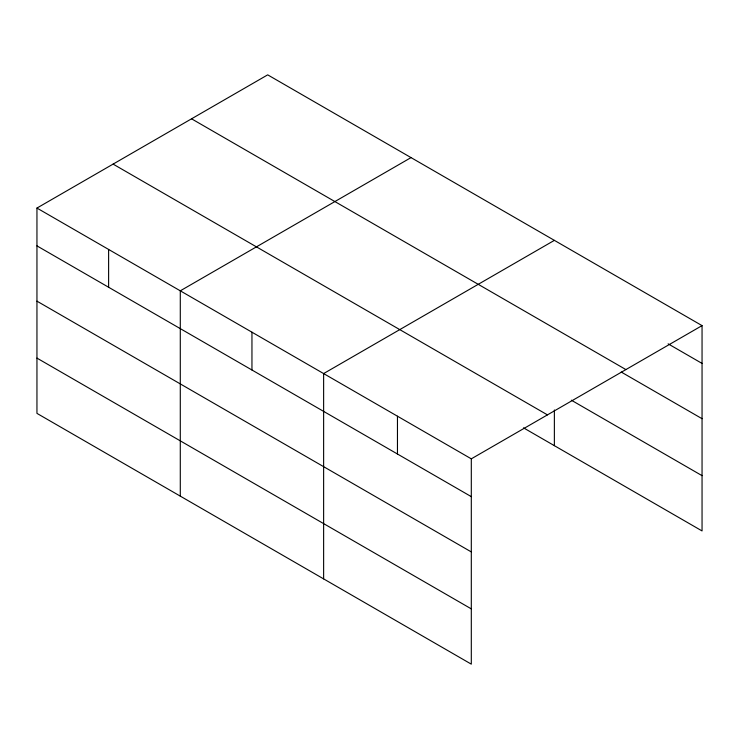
<?xml version="1.0" encoding="UTF-8"?>
<svg xmlns="http://www.w3.org/2000/svg" width="739" height="739" viewBox="0 0 739 739"><rect width="100%" height="100%" fill="white"/><g stroke="black" fill="none" stroke-linecap="round" stroke-linejoin="round"><path stroke-width="1.11" d="M471.306 551.922L471.306 458.836L36.95 208.065L36.95 413.378L471.306 664.149L471.306 551.922L36.95 301.152M523.517 427.853L702.05 530.935L702.05 325.622L267.694 74.851L36.95 208.065M411.032 157.601L180.288 290.824L180.288 496.137M554.37 240.36L323.627 373.574L323.627 578.886M471.306 458.836L702.05 325.622M668.121 343.838L702.05 363.422M191.549 118.813L625.905 369.583M621.222 372.04L702.05 418.699M571.33 400.187L702.05 475.657M113.095 164.104L547.451 414.875M36.95 245.875L471.306 496.645M36.95 358.101L471.306 608.871M554.37 409.969L554.37 445.672M397.462 416.205L397.462 454.014M251.953 332.199L251.953 370.008M108.615 249.449L108.615 287.249"/></g></svg>
